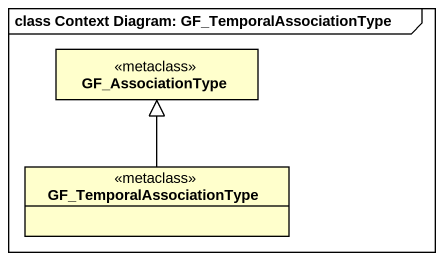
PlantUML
@startuml
mainframe class Context Diagram: GF_TemporalAssociationType
hide circle
hide empty members
class GF_AssociationType <<metaclass>>
class GF_TemporalAssociationType <<metaclass>>
GF_TemporalAssociationType -up-|> GF_AssociationType
@enduml
